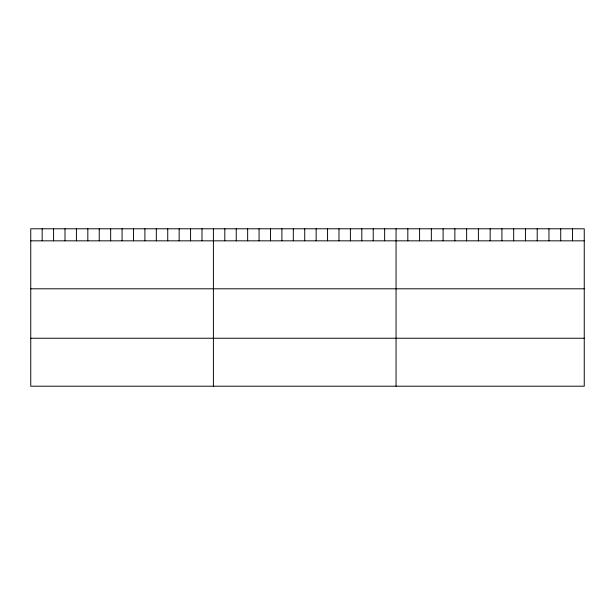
<?xml version="1.0" encoding="UTF-8"?>
<svg xmlns="http://www.w3.org/2000/svg" width="615" height="615" viewBox="0 0 615 615"><rect width="100%" height="100%" fill="white"/><g stroke="black" fill="none" stroke-linecap="round" stroke-linejoin="round"><path stroke-width="0.92" d="M584.25 240.834L584.25 386.205L30.75 386.205L30.75 228.795L584.25 228.795L584.25 240.834L30.75 240.834M30.75 288.804L584.25 288.804M30.75 338.235L584.25 338.235M572.488 228.795L572.488 240.834M560.726 228.795L560.726 240.834M548.964 228.795L548.964 240.834M537.202 228.795L537.202 240.834M525.441 228.795L525.441 240.834M513.679 228.795L513.679 240.834M501.917 228.795L501.917 240.834M490.155 228.795L490.155 240.834M478.393 228.795L478.393 240.834M466.631 228.795L466.631 240.834M454.869 228.795L454.869 240.834M443.108 228.795L443.108 240.834M431.346 228.795L431.346 240.834M419.584 228.795L419.584 240.834M407.822 228.795L407.822 240.834M396.06 228.795L396.06 386.205M384.644 228.795L384.644 240.834M373.228 228.795L373.228 240.834M361.812 228.795L361.812 240.834M350.396 228.795L350.396 240.834M338.98 228.795L338.98 240.834M327.564 228.795L327.564 240.834M316.148 228.795L316.148 240.834M304.733 228.795L304.733 240.834M293.317 228.795L293.317 240.834M281.901 228.795L281.901 240.834M270.485 228.795L270.485 240.834M259.069 228.795L259.069 240.834M247.653 228.795L247.653 240.834M236.237 228.795L236.237 240.834M224.821 228.795L224.821 240.834M213.405 228.795L213.405 386.205M201.989 228.795L201.989 240.834M190.573 228.795L190.573 240.834M179.157 228.795L179.157 240.834M167.741 228.795L167.741 240.834M156.325 228.795L156.325 240.834M144.909 228.795L144.909 240.834M133.493 228.795L133.493 240.834M122.078 228.795L122.078 240.834M110.662 228.795L110.662 240.834M99.246 228.795L99.246 240.834M87.83 228.795L87.83 240.834M76.414 228.795L76.414 240.834M64.998 228.795L64.998 240.834M53.582 228.795L53.582 240.834M42.166 228.795L42.166 240.834"/></g></svg>
